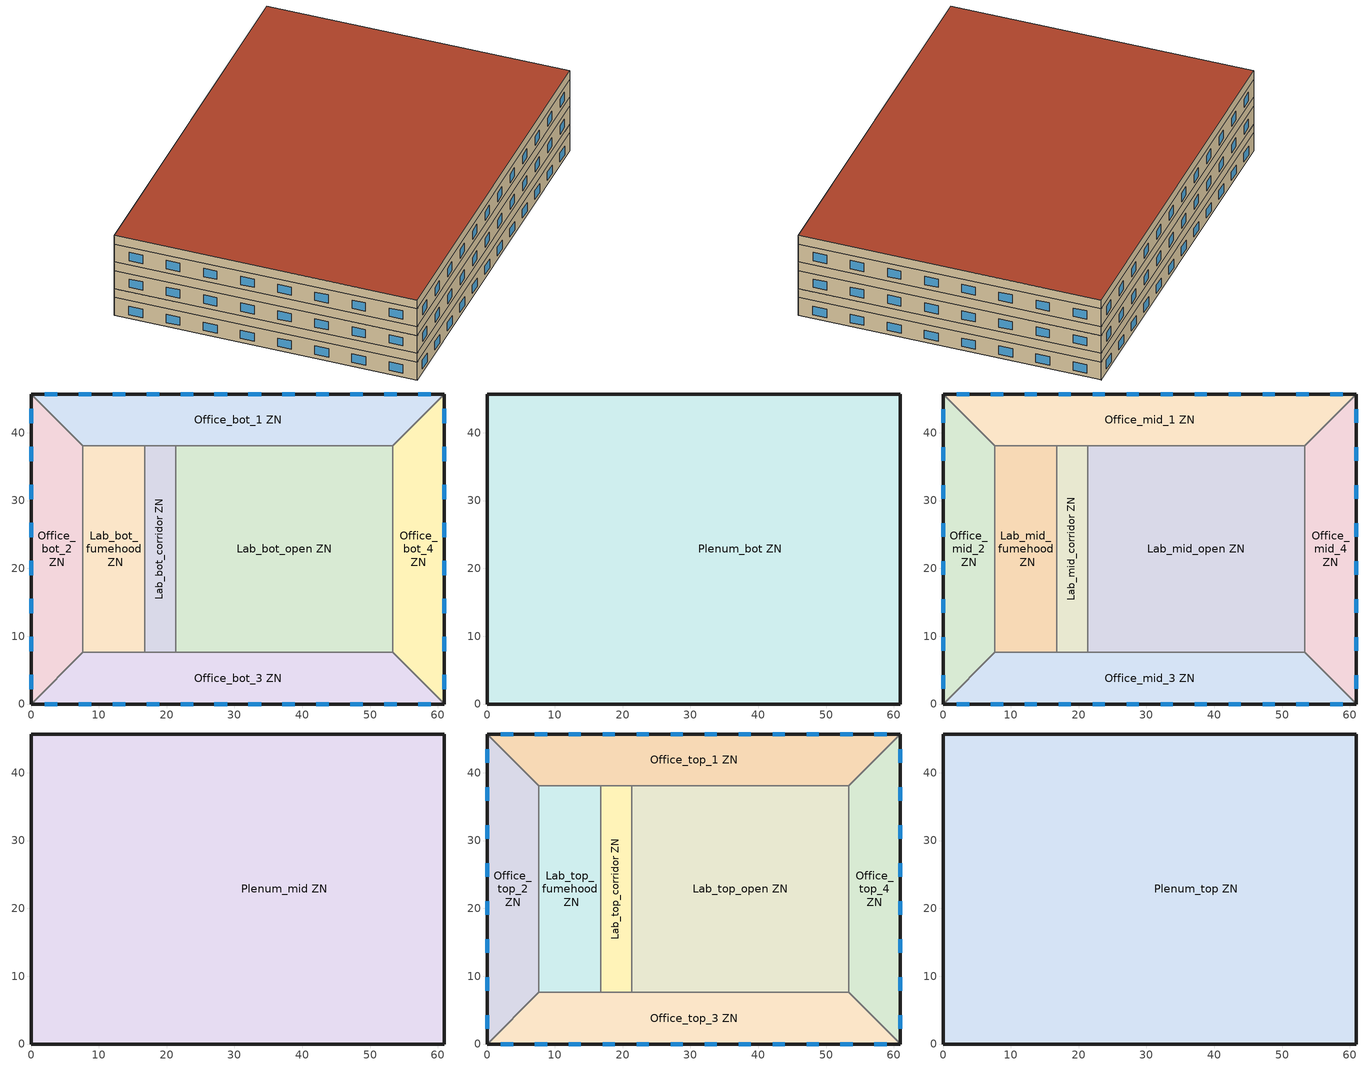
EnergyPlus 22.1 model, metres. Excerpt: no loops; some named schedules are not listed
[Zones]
Lab_bot_corridor ZN
 floor ground (Foundation F 0.88W/m*K Perim 0.0m Area 139.35m2): 21.34,38.1 21.34,7.62 16.76,7.62 16.76,38.1 z0
 wall to Lab_bot_open ZN (Typical Interior Wall): 21.34,7.62 21.34,38.1 z0:3.05
 wall to Office_bot_1 ZN (Typical Interior Wall): 21.34,38.1 16.76,38.1 z0:3.05
 wall to Lab_bot_fumehood ZN (Typical Interior Wall): 16.76,38.1 16.76,7.62 z0:3.05
 wall to Office_bot_3 ZN (Typical Interior Wall): 16.76,7.62 21.34,7.62 z0:3.05
Lab_bot_fumehood ZN
 floor ground (Foundation F 0.88W/m*K Perim 0.0m Area 278.71m2): 16.76,38.1 16.76,7.62 7.62,7.62 7.62,38.1 z0
 wall to Office_bot_1 ZN (Typical Interior Wall): 16.76,38.1 7.62,38.1 z0:3.05
 wall to Office_bot_2 ZN (Typical Interior Wall): 7.62,38.1 7.62,7.62 z0:3.05
 wall to Office_bot_3 ZN (Typical Interior Wall): 7.62,7.62 16.76,7.62 z0:3.05
Lab_bot_open ZN
 floor ground (Foundation F 0.88W/m*K Perim 0.0m Area 975.48m2): 53.34,38.1 53.34,7.62 21.34,7.62 21.34,38.1 z0
 wall to Office_bot_4 ZN (Typical Interior Wall): 53.34,7.62 53.34,38.1 z0:3.05
 wall to Office_bot_1 ZN (Typical Interior Wall): 53.34,38.1 21.34,38.1 z0:3.05
 wall to Office_bot_3 ZN (Typical Interior Wall): 21.34,7.62 53.34,7.62 z0:3.05
Office_bot_1 ZN
 floor ground (Foundation F 0.88W/m*K Perim 60.96m Area 406.45m2): 60.96,45.72 53.34,38.1 7.62,38.1 0,45.72 z0
 wall outside (Typical Insulated Steel Framed Exterior Wall R-20.41): 60.96,45.72 0,45.72 z0:3.05
 wall to Office_bot_4 ZN (Typical Interior Wall): 53.34,38.1 60.96,45.72 z0:3.05
 wall to Office_bot_2 ZN (Typical Interior Wall): 0,45.72 7.62,38.1 z0:3.05
 window (U 0.34 SHGC 0.38 Simple Glazing): 3.87,45.72 2.02,45.72 / 53.94,45.72 52.08,45.72 / 58.94,45.72 57.09,45.72 / 8.88,45.72 7.02,45.72 / 13.88,45.72 12.03,45.72 / 18.89,45.72 17.04,45.72 / 23.9,45.72 22.04,45.72 / 28.9,45.72 27.05,45.72 / 33.91,45.72 32.06,45.72 / 38.92,45.72 37.06,45.72 / 43.92,45.72 42.07,45.72 / 48.93,45.72 47.08,45.72 z0.65:2.07
Office_bot_2 ZN
 floor ground (Foundation F 0.88W/m*K Perim 45.72m Area 290.32m2): 0,45.72 7.62,38.1 7.62,7.62 0,0 z0
 wall outside (Typical Insulated Steel Framed Exterior Wall R-20.41): 0,45.72 0,0 z0:3.05
 wall to Office_bot_3 ZN (Typical Interior Wall): 0,0 7.62,7.62 z0:3.05
 window (U 0.34 SHGC 0.38 Simple Glazing): 0,4.28 0,2.2 / 0,9.89 0,7.8 / 0,15.49 0,13.41 / 0,21.1 0,19.02 / 0,26.7 0,24.62 / 0,32.31 0,30.23 / 0,37.92 0,35.83 / 0,43.52 0,41.44 z0.65:2.07
Office_bot_3 ZN
 floor ground (Foundation F 0.88W/m*K Perim 60.96m Area 406.45m2): 53.34,7.62 60.96,0 0,0 7.62,7.62 z0
 wall outside (Typical Insulated Steel Framed Exterior Wall R-20.41): 0,0 60.96,0 z0:3.05
 wall to Office_bot_4 ZN (Typical Interior Wall): 60.96,0 53.34,7.62 z0:3.05
 window (U 0.34 SHGC 0.38 Simple Glazing): 57.09,0 58.94,0 / 7.02,0 8.88,0 / 2.02,0 3.87,0 / 52.08,0 53.94,0 / 47.08,0 48.93,0 / 42.07,0 43.92,0 / 37.06,0 38.92,0 / 32.06,0 33.91,0 / 27.05,0 28.9,0 / 22.04,0 23.9,0 / 17.04,0 18.89,0 / 12.03,0 13.88,0 z0.65:2.07
Office_bot_4 ZN
 floor ground (Foundation F 0.88W/m*K Perim 45.72m Area 290.32m2): 60.96,45.72 60.96,0 53.34,7.62 53.34,38.1 z0
 wall outside (Typical Insulated Steel Framed Exterior Wall R-20.41): 60.96,0 60.96,45.72 z0:3.05
 window (U 0.34 SHGC 0.38 Simple Glazing): 60.96,41.44 60.96,43.52 / 60.96,35.83 60.96,37.92 / 60.96,30.23 60.96,32.31 / 60.96,24.62 60.96,26.7 / 60.96,19.02 60.96,21.1 / 60.96,13.41 60.96,15.49 / 60.96,7.8 60.96,9.89 / 60.96,2.2 60.96,4.28 z0.65:2.07
Plenum_bot ZN
 floor to Office_bot_2 ZN (Plenum Acoustical Tile): 0,45.72 7.62,38.1 7.62,7.62 0,0 z3.05
 floor to Office_bot_3 ZN (Plenum Acoustical Tile): 53.34,7.62 60.96,0 0,0 7.62,7.62 z3.05
 floor to Office_bot_4 ZN (Plenum Acoustical Tile): 60.96,45.72 60.96,0 53.34,7.62 53.34,38.1 z3.05
 floor to Lab_bot_fumehood ZN (Plenum Acoustical Tile): 16.76,38.1 16.76,7.62 7.62,7.62 7.62,38.1 z3.05
 floor to Lab_bot_corridor ZN (Plenum Acoustical Tile): 21.34,38.1 21.34,7.62 16.76,7.62 16.76,38.1 z3.05
 floor to Lab_bot_open ZN (Plenum Acoustical Tile): 53.34,38.1 53.34,7.62 21.34,7.62 21.34,38.1 z3.05
 floor to Office_bot_1 ZN (Plenum Acoustical Tile): 60.96,45.72 53.34,38.1 7.62,38.1 0,45.72 z3.05
 wall outside (Typical Insulated Steel Framed Exterior Wall R-20.41): 60.96,0 60.96,45.72 0,45.72 0,0 60.96,0 z3.05:4.57
Lab_mid_corridor ZN
 floor to Plenum_bot ZN (Typical Interior Floor): 21.34,38.1 21.34,7.62 16.76,7.62 16.76,38.1 z4.57
 wall to Lab_mid_open ZN (Typical Interior Wall): 21.34,7.62 21.34,38.1 z4.57:7.62
 wall to Office_mid_1 ZN (Typical Interior Wall): 21.34,38.1 16.76,38.1 z4.57:7.62
 wall to Lab_mid_fumehood ZN (Typical Interior Wall): 16.76,38.1 16.76,7.62 z4.57:7.62
 wall to Office_mid_3 ZN (Typical Interior Wall): 16.76,7.62 21.34,7.62 z4.57:7.62
Lab_mid_fumehood ZN
 floor to Plenum_bot ZN (Typical Interior Floor): 16.76,38.1 16.76,7.62 7.62,7.62 7.62,38.1 z4.57
 wall to Office_mid_1 ZN (Typical Interior Wall): 16.76,38.1 7.62,38.1 z4.57:7.62
 wall to Office_mid_2 ZN (Typical Interior Wall): 7.62,38.1 7.62,7.62 z4.57:7.62
 wall to Office_mid_3 ZN (Typical Interior Wall): 7.62,7.62 16.76,7.62 z4.57:7.62
Lab_mid_open ZN
 floor to Plenum_bot ZN (Typical Interior Floor): 53.34,38.1 53.34,7.62 21.34,7.62 21.34,38.1 z4.57
 wall to Office_mid_4 ZN (Typical Interior Wall): 53.34,7.62 53.34,38.1 z4.57:7.62
 wall to Office_mid_1 ZN (Typical Interior Wall): 53.34,38.1 21.34,38.1 z4.57:7.62
 wall to Office_mid_3 ZN (Typical Interior Wall): 21.34,7.62 53.34,7.62 z4.57:7.62
Office_mid_1 ZN
 floor to Plenum_bot ZN (Typical Interior Floor): 60.96,45.72 53.34,38.1 7.62,38.1 0,45.72 z4.57
 wall outside (Typical Insulated Steel Framed Exterior Wall R-20.41): 60.96,45.72 0,45.72 z4.57:7.62
 wall to Office_mid_4 ZN (Typical Interior Wall): 53.34,38.1 60.96,45.72 z4.57:7.62
 wall to Office_mid_2 ZN (Typical Interior Wall): 0,45.72 7.62,38.1 z4.57:7.62
 window (U 0.34 SHGC 0.38 Simple Glazing): 3.84,45.72 2.05,45.72 / 53.91,45.72 52.12,45.72 / 58.91,45.72 57.12,45.72 / 8.84,45.72 7.05,45.72 / 13.85,45.72 12.06,45.72 / 18.86,45.72 17.07,45.72 / 23.86,45.72 22.07,45.72 / 28.87,45.72 27.08,45.72 / 33.88,45.72 32.09,45.72 / 38.89,45.72 37.1,45.72 / 43.89,45.72 42.1,45.72 / 48.9,45.72 47.11,45.72 z5.32:6.74
Office_mid_2 ZN
 floor to Plenum_bot ZN (Typical Interior Floor): 0,45.72 7.62,38.1 7.62,7.62 0,0 z4.57
 wall outside (Typical Insulated Steel Framed Exterior Wall R-20.41): 0,45.72 0,0 z4.57:7.62
 wall to Office_mid_3 ZN (Typical Interior Wall): 0,0 7.62,7.62 z4.57:7.62
 window (U 0.34 SHGC 0.38 Simple Glazing): 0,4.25 0,2.23 / 0,9.85 0,7.84 / 0,15.46 0,13.45 / 0,21.06 0,19.05 / 0,26.67 0,24.66 / 0,32.27 0,30.26 / 0,37.88 0,35.87 / 0,43.49 0,41.47 z5.32:6.74
Office_mid_3 ZN
 floor to Plenum_bot ZN (Typical Interior Floor): 53.34,7.62 60.96,0 0,0 7.62,7.62 z4.57
 wall outside (Typical Insulated Steel Framed Exterior Wall R-20.41): 0,0 60.96,0 z4.57:7.62
 wall to Office_mid_4 ZN (Typical Interior Wall): 60.96,0 53.34,7.62 z4.57:7.62
 window (U 0.34 SHGC 0.38 Simple Glazing): 57.12,0 58.91,0 / 7.05,0 8.84,0 / 2.05,0 3.84,0 / 52.12,0 53.91,0 / 47.11,0 48.9,0 / 42.1,0 43.89,0 / 37.1,0 38.89,0 / 32.09,0 33.88,0 / 27.08,0 28.87,0 / 22.07,0 23.86,0 / 17.07,0 18.86,0 / 12.06,0 13.85,0 z5.32:6.74
Office_mid_4 ZN
 floor to Plenum_bot ZN (Typical Interior Floor): 60.96,45.72 60.96,0 53.34,7.62 53.34,38.1 z4.57
 wall outside (Typical Insulated Steel Framed Exterior Wall R-20.41): 60.96,0 60.96,45.72 z4.57:7.62
 window (U 0.34 SHGC 0.38 Simple Glazing): 60.96,41.47 60.96,43.49 / 60.96,35.87 60.96,37.88 / 60.96,30.26 60.96,32.27 / 60.96,24.66 60.96,26.67 / 60.96,19.05 60.96,21.06 / 60.96,13.45 60.96,15.46 / 60.96,7.84 60.96,9.85 / 60.96,2.23 60.96,4.25 z5.32:6.74
Plenum_mid ZN
 floor to Office_mid_2 ZN (Plenum Acoustical Tile): 0,45.72 7.62,38.1 7.62,7.62 0,0 z7.62
 floor to Office_mid_3 ZN (Plenum Acoustical Tile): 53.34,7.62 60.96,0 0,0 7.62,7.62 z7.62
 floor to Office_mid_4 ZN (Plenum Acoustical Tile): 60.96,45.72 60.96,0 53.34,7.62 53.34,38.1 z7.62
 floor to Lab_mid_fumehood ZN (Plenum Acoustical Tile): 16.76,38.1 16.76,7.62 7.62,7.62 7.62,38.1 z7.62
 floor to Lab_mid_corridor ZN (Plenum Acoustical Tile): 21.34,38.1 21.34,7.62 16.76,7.62 16.76,38.1 z7.62
 floor to Lab_mid_open ZN (Plenum Acoustical Tile): 53.34,38.1 53.34,7.62 21.34,7.62 21.34,38.1 z7.62
 floor to Office_mid_1 ZN (Plenum Acoustical Tile): 60.96,45.72 53.34,38.1 7.62,38.1 0,45.72 z7.62
 wall outside (Typical Insulated Steel Framed Exterior Wall R-20.41): 60.96,0 60.96,45.72 0,45.72 0,0 60.96,0 z7.62:9.14
Lab_top_corridor ZN
 floor to Plenum_mid ZN (Typical Interior Floor): 21.34,38.1 21.34,7.62 16.76,7.62 16.76,38.1 z9.14
 wall to Lab_top_open ZN (Typical Interior Wall): 21.34,7.62 21.34,38.1 z9.14:12.19
 wall to Office_top_1 ZN (Typical Interior Wall): 21.34,38.1 16.76,38.1 z9.14:12.19
 wall to Lab_top_fumehood ZN (Typical Interior Wall): 16.76,38.1 16.76,7.62 z9.14:12.19
 wall to Office_top_3 ZN (Typical Interior Wall): 16.76,7.62 21.34,7.62 z9.14:12.19
Lab_top_fumehood ZN
 floor to Plenum_mid ZN (Typical Interior Floor): 16.76,38.1 16.76,7.62 7.62,7.62 7.62,38.1 z9.14
 wall to Office_top_1 ZN (Typical Interior Wall): 16.76,38.1 7.62,38.1 z9.14:12.19
 wall to Office_top_2 ZN (Typical Interior Wall): 7.62,38.1 7.62,7.62 z9.14:12.19
 wall to Office_top_3 ZN (Typical Interior Wall): 7.62,7.62 16.76,7.62 z9.14:12.19
Lab_top_open ZN
 floor to Plenum_mid ZN (Typical Interior Floor): 53.34,38.1 53.34,7.62 21.34,7.62 21.34,38.1 z9.14
 wall to Office_top_4 ZN (Typical Interior Wall): 53.34,7.62 53.34,38.1 z9.14:12.19
 wall to Office_top_1 ZN (Typical Interior Wall): 53.34,38.1 21.34,38.1 z9.14:12.19
 wall to Office_top_3 ZN (Typical Interior Wall): 21.34,7.62 53.34,7.62 z9.14:12.19
Office_top_1 ZN
 floor to Plenum_mid ZN (Typical Interior Floor): 60.96,45.72 53.34,38.1 7.62,38.1 0,45.72 z9.14
 wall outside (Typical Insulated Steel Framed Exterior Wall R-20.41): 60.96,45.72 0,45.72 z9.14:12.19
 wall to Office_top_4 ZN (Typical Interior Wall): 53.34,38.1 60.96,45.72 z9.14:12.19
 wall to Office_top_2 ZN (Typical Interior Wall): 0,45.72 7.62,38.1 z9.14:12.19
 window (U 0.34 SHGC 0.38 Simple Glazing): 3.84,45.72 2.05,45.72 / 53.91,45.72 52.12,45.72 / 58.91,45.72 57.12,45.72 / 8.84,45.72 7.05,45.72 / 13.85,45.72 12.06,45.72 / 18.86,45.72 17.07,45.72 / 23.86,45.72 22.07,45.72 / 28.87,45.72 27.08,45.72 / 33.88,45.72 32.09,45.72 / 38.89,45.72 37.1,45.72 / 43.89,45.72 42.1,45.72 / 48.9,45.72 47.11,45.72 z9.89:11.31
Office_top_2 ZN
 floor to Plenum_mid ZN (Typical Interior Floor): 0,45.72 7.62,38.1 7.62,7.62 0,0 z9.14
 wall outside (Typical Insulated Steel Framed Exterior Wall R-20.41): 0,45.72 0,0 z9.14:12.19
 wall to Office_top_3 ZN (Typical Interior Wall): 0,0 7.62,7.62 z9.14:12.19
 window (U 0.34 SHGC 0.38 Simple Glazing): 0,4.25 0,2.23 / 0,9.85 0,7.84 / 0,15.46 0,13.45 / 0,21.06 0,19.05 / 0,26.67 0,24.66 / 0,32.27 0,30.26 / 0,37.88 0,35.87 / 0,43.49 0,41.47 z9.89:11.31
Office_top_3 ZN
 floor to Plenum_mid ZN (Typical Interior Floor): 53.34,7.62 60.96,0 0,0 7.62,7.62 z9.14
 wall outside (Typical Insulated Steel Framed Exterior Wall R-20.41): 0,0 60.96,0 z9.14:12.19
 wall to Office_top_4 ZN (Typical Interior Wall): 60.96,0 53.34,7.62 z9.14:12.19
 window (U 0.34 SHGC 0.38 Simple Glazing): 57.12,0 58.91,0 / 7.05,0 8.84,0 / 2.05,0 3.84,0 / 52.12,0 53.91,0 / 47.11,0 48.9,0 / 42.1,0 43.89,0 / 37.1,0 38.89,0 / 32.09,0 33.88,0 / 27.08,0 28.87,0 / 22.07,0 23.86,0 / 17.07,0 18.86,0 / 12.06,0 13.85,0 z9.89:11.31
Office_top_4 ZN
 floor to Plenum_mid ZN (Typical Interior Floor): 60.96,45.72 60.96,0 53.34,7.62 53.34,38.1 z9.14
 wall outside (Typical Insulated Steel Framed Exterior Wall R-20.41): 60.96,0 60.96,45.72 z9.14:12.19
 window (U 0.34 SHGC 0.38 Simple Glazing): 60.96,41.47 60.96,43.49 / 60.96,35.87 60.96,37.88 / 60.96,30.26 60.96,32.27 / 60.96,24.66 60.96,26.67 / 60.96,19.05 60.96,21.06 / 60.96,13.45 60.96,15.46 / 60.96,7.84 60.96,9.85 / 60.96,2.23 60.96,4.25 z9.89:11.31
Plenum_top ZN
 floor to Office_top_2 ZN (Plenum Acoustical Tile): 0,45.72 7.62,38.1 7.62,7.62 0,0 z12.19
 floor to Office_top_3 ZN (Plenum Acoustical Tile): 53.34,7.62 60.96,0 0,0 7.62,7.62 z12.19
 floor to Office_top_4 ZN (Plenum Acoustical Tile): 60.96,45.72 60.96,0 53.34,7.62 53.34,38.1 z12.19
 floor to Lab_top_fumehood ZN (Plenum Acoustical Tile): 16.76,38.1 16.76,7.62 7.62,7.62 7.62,38.1 z12.19
 floor to Lab_top_corridor ZN (Plenum Acoustical Tile): 21.34,38.1 21.34,7.62 16.76,7.62 16.76,38.1 z12.19
 floor to Lab_top_open ZN (Plenum Acoustical Tile): 53.34,38.1 53.34,7.62 21.34,7.62 21.34,38.1 z12.19
 floor to Office_top_1 ZN (Plenum Acoustical Tile): 60.96,45.72 53.34,38.1 7.62,38.1 0,45.72 z12.19
 wall outside (Typical Insulated Steel Framed Exterior Wall R-20.41): 60.96,0 60.96,45.72 0,45.72 0,0 60.96,0 z12.19:13.72
 roof outside (Typical IEAD Roof R-31.25): 60.96,0 60.96,45.72 0,45.72 0,0 z13.72
[Building]
-Laboratory-ASHRAE 169-2013-6A created: 2026-04-17 12:10:56 -0400: North Axis {deg}=0; Terrain=Suburbs; Loads Convergence Tolerance Value {W}=0.04; Temperature Convergence Tolerance Value {deltaC}=0.4; Solar Distribution=FullExterior; Maximum Number of Warmup Days=25; Minimum Number of Warmup Days=6
[Site:Location]
Rochester International Arpt_MN_USA: Latitude {deg}=43.9; Longitude {deg}=-92.5; Time Zone {hr}=-6; Elevation {m}=398
[Site:GroundTemperature:Deep]
5.5, 1.7, -0.6, -1.3, 0.1, 3.2, 7.1, 10.9, 13.4, 14, 12.6, 9.5
[Site:GroundTemperature:FCfactorMethod]
January Ground Temperature {C}=7.4; February Ground Temperature {C}=-0; March Ground Temperature {C}=-7.6; April Ground Temperature {C}=-12.6; May Ground Temperature {C}=-7.7; June Ground Temperature {C}=0.3; July Ground Temperature {C}=7; August Ground Temperature {C}=14.2; September Ground Temperature {C}=19.2; October Ground Temperature {C}=20.9; November Ground Temperature {C}=20; December Ground Temperature {C}=15.4
[Site:GroundTemperature:Shallow]
-2.2, -7.4, -8.8, -7.6, -0.6, 7.3, 14.6, 20, 21.5, 19, 13, 5.4
[Site:WaterMainsTemperature]
Calculation Method=Correlation; Annual Average Outdoor Air Temperature {C}=6.375; Maximum Difference In Monthly Average Outdoor Air Temperatures {deltaC}=33.5
[SizingPeriod:DesignDay] Day of Month=21; Dry-Bulb Temperature Range Modifier Type=DefaultMultipliers; Humidity Condition Type=Wetbulb; Barometric Pressure {Pa}=96634; Rain Indicator=No; Snow Indicator=No; Daylight Saving Time Indicator=No; Begin Environment Reset Mode=FullResetAtBeginEnvironment
Name | Month | Day Type | Maximum Dry-Bulb Temperature {C} | Daily Dry-Bulb Temperature Range {deltaC} | Wetbulb or DewPoint at Maximum Dry-Bulb {C} | Wind Speed {m/s} | Wind Direction {deg} | Solar Model Indicator | ASHRAE Clear Sky Optical Depth for Beam Irradiance (taub) | ASHRAE Clear Sky Optical Depth for Diffuse Irradiance (taud) | Sky Clearness
Rochester International Arpt Ann Clg .4% Condns DB=>MWB | 7 | SummerDesignDay | 31.2 | 10.6 | 23.1 | 6.7 | 200 | ASHRAETau | 0.404 | 2.226
Rochester International Arpt Ann Clg .4% Condns WB=>MDB | 7 | SummerDesignDay | 29.2 | 10.6 | 24.9 | 6.7 | 200 | ASHRAETau | 0.404 | 2.226
Rochester International Arpt Ann Htg 99.6% Condns DB | 1 | WinterDesignDay | -26.2 | 0 | -26.2 | 5.7 | 310 | ASHRAEClearSky |  |  | 0
[Material] Thermal Absorptance=0.9
Name | Roughness | Thickness {m} | Conductivity {W/m-K} | Density {kg/m3} | Specific Heat {J/kg-K} | Solar Absorptance | Visible Absorptance
100mm Normalweight concrete floor | MediumSmooth | 0.1016 | 2.31 | 2322 | 832 | 0.7 | 0.7
25mm Stucco | Smooth | 0.0254 | 0.72 | 1856 | 840 | 0.7 | 0.7
5/8 in. Gypsum Board | MediumSmooth | 0.0159 | 0.16 | 800 | 1090 | 0.7 | 0.7
Acoustic Tile - 1/2 in. | MediumSmooth | 0.0127 | 0.0576335 | 288.332 | 795.492 | 0 | 0
G01 13mm gypsum board | Smooth | 0.0127 | 0.16 | 800 | 1090 | 0.7 | 0.5
Metal Roof Surface | Smooth | 0.0008 | 45.28 | 7824 | 500 | 0.7 | 0.7
Roof Membrane | VeryRough | 0.0095 | 0.16 | 1121.29 | 1460 | 0.7 | 0.7
Std Wood 6inch | MediumSmooth | 0.15 | 0.12 | 540 | 1210 | 0.7 | 0.7
[Material:NoMass] Thermal Absorptance=0.9; Solar Absorptance=0.7
Name | Roughness | Thermal Resistance {m2-K/W} | Visible Absorptance
CP02 CARPET PAD | VeryRough | 0.21648 | 0.8
Typical Insulation R-18.23 | Smooth | 3.21036 | 0.7
Typical Insulation R-30.13 | Smooth | 5.30668 | 0.7
[WindowMaterial:SimpleGlazingSystem]
U 0.34 SHGC 0.38 Simple Glazing: U-Factor {W/m2-K}=1.93061; Solar Heat Gain Coefficient=0.38; Visible Transmittance=0.81
[Construction]
InteriorFurnishings: Std Wood 6inch
Plenum Acoustical Tile: Acoustic Tile - 1/2 in.
Typical IEAD Roof R-31.25: Roof Membrane, Typical Insulation R-30.13, Metal Roof Surface
Typical Insulated Steel Framed Exterior Wall R-20.41: 25mm Stucco, 5/8 in. Gypsum Board, Typical Insulation R-18.23, 5/8 in. Gypsum Board
Typical Interior Floor: 100mm Normalweight concrete floor, CP02 CARPET PAD
Typical Interior Wall: G01 13mm gypsum board, G01 13mm gypsum board
U 0.34 SHGC 0.38 Simple Glazing: U 0.34 SHGC 0.38 Simple Glazing
[Construction:FfactorGroundFloor] F-Factor {W/m-K}=0.882675
Name | Area {m2} | PerimeterExposed {m}
Foundation F 0.88W/m*K Perim 0.0m Area 139.35m2 | 139.355 | 0
Foundation F 0.88W/m*K Perim 0.0m Area 278.71m2 | 278.709 | 0
Foundation F 0.88W/m*K Perim 0.0m Area 975.48m2 | 975.482 | 0
Foundation F 0.88W/m*K Perim 45.72m Area 290.32m2 | 290.322 | 45.72
Foundation F 0.88W/m*K Perim 60.96m Area 406.45m2 | 406.451 | 60.96
[Zone] Multiplier=1
Name | Part of Total Floor Area
Lab_bot_corridor ZN; Lab_bot_fumehood ZN; Lab_bot_open ZN; Lab_mid_corridor ZN; Lab_mid_fumehood ZN; Lab_mid_open ZN; Lab_top_corridor ZN; Lab_top_fumehood ZN; Lab_top_open ZN; Office_bot_1 ZN; Office_bot_2 ZN; Office_bot_3 ZN; Office_bot_4 ZN; Office_mid_1 ZN; Office_mid_2 ZN; Office_mid_3 ZN; Office_mid_4 ZN; Office_top_1 ZN; Office_top_2 ZN; Office_top_3 ZN; Office_top_4 ZN | Yes
Plenum_bot ZN; Plenum_mid ZN; Plenum_top ZN | No
[Space]
Name | Zone | Space Type
Lab_bot_corridor | Lab_bot_corridor ZN | Laboratory - Equipment corridor
Lab_bot_fumehood | Lab_bot_fumehood ZN | Laboratory - Lab with fume hood
Lab_bot_open | Lab_bot_open ZN | Laboratory - Open lab
Lab_mid_corridor | Lab_mid_corridor ZN | Laboratory - Equipment corridor
Lab_mid_fumehood | Lab_mid_fumehood ZN | Laboratory - Lab with fume hood
Lab_mid_open | Lab_mid_open ZN | Laboratory - Open lab
Lab_top_corridor | Lab_top_corridor ZN | Laboratory - Equipment corridor
Lab_top_fumehood | Lab_top_fumehood ZN | Laboratory - Lab with fume hood
Lab_top_open | Lab_top_open ZN | Laboratory - Open lab
Office_bot_1 | Office_bot_1 ZN | Laboratory - Office
Office_bot_2 | Office_bot_2 ZN | Laboratory - Office
Office_bot_3 | Office_bot_3 ZN | Laboratory - Office
Office_bot_4 | Office_bot_4 ZN | Laboratory - Office
Office_mid_1 | Office_mid_1 ZN | Laboratory - Office
Office_mid_2 | Office_mid_2 ZN | Laboratory - Office
Office_mid_3 | Office_mid_3 ZN | Laboratory - Office
Office_mid_4 | Office_mid_4 ZN | Laboratory - Office
Office_top_1 | Office_top_1 ZN | Laboratory - Office
Office_top_2 | Office_top_2 ZN | Laboratory - Office
Office_top_3 | Office_top_3 ZN | Laboratory - Office
Office_top_4 | Office_top_4 ZN | Laboratory - Office
Plenum_bot | Plenum_bot ZN | Plenum
Plenum_mid | Plenum_mid ZN | Plenum
Plenum_top | Plenum_top ZN | Plenum
[SpaceList]
Laboratory - Equipment corridor: Lab_mid_corridor, Lab_bot_corridor, Lab_top_corridor
Laboratory - Lab with fume hood: Lab_mid_fumehood, Lab_bot_fumehood, Lab_top_fumehood
Laboratory - Open lab: Lab_mid_open, Lab_top_open, Lab_bot_open
Laboratory - Office: Office_mid_4, Office_top_2, Office_mid_2, Office_bot_2, Office_mid_3, Office_top_1, Office_top_4, Office_mid_1, Office_top_3, Office_bot_4, Office_bot_1, Office_bot_3
Plenum: Plenum_bot, Plenum_mid, Plenum_top
[Lights] Design Level Calculation Method=Watts/Area; Return Air Fraction=0; Fraction Radiant=0.7; Fraction Visible=0.2; Fraction Replaceable=1
Name | Zone or ZoneList or Space or SpaceList | Schedule | Watts per Floor Area {W/m2}
Laboratory - Equipment corridor Lights | Laboratory - Equipment corridor | Lab_LIGHT_CORRIDOR_SCH | 4.4132
Laboratory - Lab with fume hood Lights | Laboratory - Lab with fume hood | Lab_LIGHT_SCH | 14.316
Laboratory - Open lab Lights | Laboratory - Open lab | Lab_LIGHT_SCH | 14.316
Laboratory - Office Lights | Laboratory - Office | OfficeMedium BLDG_LIGHT_SCH_2004 | 6.56599
[ElectricEquipment] Design Level Calculation Method=Watts/Area; Fraction Latent=0; Fraction Radiant=0.5; Fraction Lost=0
Name | Zone or ZoneList or Space or SpaceList | Schedule | Watts per Floor Area {W/m2}
Laboratory - Equipment corridor Elec Equip | Laboratory - Equipment corridor | Lab_EQUIP_SCH | 161.459
Laboratory - Lab with fume hood Elec Equip | Laboratory - Lab with fume hood | Lab_EQUIP_SCH | 43.0556
Laboratory - Open lab Elec Equip | Laboratory - Open lab | Lab_EQUIP_SCH | 43.0556
Laboratory - Office Elec Equip | Laboratory - Office | OfficeMedium BLDG_EQUIP_SCH_2004 | 10.3334
[InternalMass] Construction=InteriorFurnishings
Name | Zone or ZoneList | Space or SpaceList | Surface Area {m2}
Lab_bot_corridor Mass | Lab_bot_corridor ZN | Lab_bot_corridor | 278.709
Lab_bot_fumehood Mass | Lab_bot_fumehood ZN | Lab_bot_fumehood | 557.418
Lab_bot_open Mass | Lab_bot_open ZN | Lab_bot_open | 1950.96
Lab_mid_corridor Mass | Lab_mid_corridor ZN | Lab_mid_corridor | 278.709
Lab_mid_fumehood Mass | Lab_mid_fumehood ZN | Lab_mid_fumehood | 557.418
Lab_mid_open Mass | Lab_mid_open ZN | Lab_mid_open | 1950.96
Lab_top_corridor Mass | Lab_top_corridor ZN | Lab_top_corridor | 278.709
Lab_top_fumehood Mass | Lab_top_fumehood ZN | Lab_top_fumehood | 557.418
Lab_top_open Mass | Lab_top_open ZN | Lab_top_open | 1950.96
Office_bot_1 Mass | Office_bot_1 ZN | Office_bot_1 | 812.902
Office_bot_2 Mass | Office_bot_2 ZN | Office_bot_2 | 580.644
Office_bot_3 Mass | Office_bot_3 ZN | Office_bot_3 | 812.902
Office_bot_4 Mass | Office_bot_4 ZN | Office_bot_4 | 580.644
Office_mid_1 Mass | Office_mid_1 ZN | Office_mid_1 | 812.9016
Office_mid_2 Mass | Office_mid_2 ZN | Office_mid_2 | 580.644
Office_mid_3 Mass | Office_mid_3 ZN | Office_mid_3 | 812.9016
Office_mid_4 Mass | Office_mid_4 ZN | Office_mid_4 | 580.644
Office_top_1 Mass | Office_top_1 ZN | Office_top_1 | 812.9016
Office_top_2 Mass | Office_top_2 ZN | Office_top_2 | 580.644
Office_top_3 Mass | Office_top_3 ZN | Office_top_3 | 812.9016
Office_top_4 Mass | Office_top_4 ZN | Office_top_4 | 580.644
Plenum_bot Mass | Plenum_bot ZN | Plenum_bot | 5574.18
Plenum_mid Mass | Plenum_mid ZN | Plenum_mid | 5574.18
Plenum_top Mass | Plenum_top ZN | Plenum_top | 5574.18
[People] Number of People Calculation Method=People/Area; Fraction Radiant=0.3; Work Efficiency Schedule=Work Efficiency Schedule; Clothing Insulation Schedule=Clothing Schedule; Air Velocity Schedule=Air Velocity Schedule
Name | Zone or ZoneList or Space or SpaceList | Number of People Schedule | People per Floor Area {person/m2} | Activity Level Schedule
Laboratory - Lab with fume hood People | Laboratory - Lab with fume hood | Lab_OCC_SCH | 0.0538196 | Lab_OCC_Activity
Laboratory - Open lab People | Laboratory - Open lab | Lab_OCC_SCH | 0.0538196 | Lab_OCC_Activity
Laboratory - Office People | Laboratory - Office | OfficeMedium BLDG_OCC_SCH | 0.0565105 | OfficeMedium ACTIVITY_SCH
[ZoneInfiltration:DesignFlowRate] Design Flow Rate Calculation Method=Flow/ExteriorArea; Flow Rate per Exterior Surface Area {m3/s-m2}=0.000570329; Velocity Term Coefficient=0
Name | Zone or ZoneList or Space or SpaceList | Schedule | Constant Term Coefficient | Temperature Term Coefficient | Velocity Squared Term Coefficient
Office_bot_1 HVAC Off Infiltration | Office_bot_1 ZN | Infiltration HVAC Off Schedule | 0 | 0.0125 | 0.0779
Office_bot_1 HVAC On Infiltration | Office_bot_1 ZN | Infiltration HVAC On Schedule | 0.0798 | 0.0061 | 0.059
Office_bot_2 HVAC Off Infiltration | Office_bot_2 ZN | Infiltration HVAC Off Schedule | 0 | 0.0125 | 0.0779
Office_bot_2 HVAC On Infiltration | Office_bot_2 ZN | Infiltration HVAC On Schedule | 0.0798 | 0.0061 | 0.059
Office_bot_3 HVAC Off Infiltration | Office_bot_3 ZN | Infiltration HVAC Off Schedule | 0 | 0.0125 | 0.0779
Office_bot_3 HVAC On Infiltration | Office_bot_3 ZN | Infiltration HVAC On Schedule | 0.0798 | 0.0061 | 0.059
Office_bot_4 HVAC Off Infiltration | Office_bot_4 ZN | Infiltration HVAC Off Schedule | 0 | 0.0125 | 0.0779
Office_bot_4 HVAC On Infiltration | Office_bot_4 ZN | Infiltration HVAC On Schedule | 0.0798 | 0.0061 | 0.059
Office_mid_1 HVAC Off Infiltration | Office_mid_1 ZN | Infiltration HVAC Off Schedule | 0 | 0.0125 | 0.0779
Office_mid_1 HVAC On Infiltration | Office_mid_1 ZN | Infiltration HVAC On Schedule | 0.0798 | 0.0061 | 0.059
Office_mid_2 HVAC Off Infiltration | Office_mid_2 ZN | Infiltration HVAC Off Schedule | 0 | 0.0125 | 0.0779
Office_mid_2 HVAC On Infiltration | Office_mid_2 ZN | Infiltration HVAC On Schedule | 0.0798 | 0.0061 | 0.059
Office_mid_3 HVAC Off Infiltration | Office_mid_3 ZN | Infiltration HVAC Off Schedule | 0 | 0.0125 | 0.0779
Office_mid_3 HVAC On Infiltration | Office_mid_3 ZN | Infiltration HVAC On Schedule | 0.0798 | 0.0061 | 0.059
Office_mid_4 HVAC Off Infiltration | Office_mid_4 ZN | Infiltration HVAC Off Schedule | 0 | 0.0125 | 0.0779
Office_mid_4 HVAC On Infiltration | Office_mid_4 ZN | Infiltration HVAC On Schedule | 0.0798 | 0.0061 | 0.059
Office_top_1 HVAC Off Infiltration | Office_top_1 ZN | Infiltration HVAC Off Schedule | 0 | 0.0125 | 0.0779
Office_top_1 HVAC On Infiltration | Office_top_1 ZN | Infiltration HVAC On Schedule | 0.0798 | 0.0061 | 0.059
Office_top_2 HVAC Off Infiltration | Office_top_2 ZN | Infiltration HVAC Off Schedule | 0 | 0.0125 | 0.0779
Office_top_2 HVAC On Infiltration | Office_top_2 ZN | Infiltration HVAC On Schedule | 0.0798 | 0.0061 | 0.059
Office_top_3 HVAC Off Infiltration | Office_top_3 ZN | Infiltration HVAC Off Schedule | 0 | 0.0125 | 0.0779
Office_top_3 HVAC On Infiltration | Office_top_3 ZN | Infiltration HVAC On Schedule | 0.0798 | 0.0061 | 0.059
Office_top_4 HVAC Off Infiltration | Office_top_4 ZN | Infiltration HVAC Off Schedule | 0 | 0.0125 | 0.0779
Office_top_4 HVAC On Infiltration | Office_top_4 ZN | Infiltration HVAC On Schedule | 0.0798 | 0.0061 | 0.059
Plenum_bot HVAC Off Infiltration | Plenum_bot ZN | Infiltration HVAC Off Schedule | 0 | 0.0125 | 0.0779
Plenum_bot HVAC On Infiltration | Plenum_bot ZN | Infiltration HVAC On Schedule | 0.0798 | 0.0061 | 0.059
Plenum_mid HVAC Off Infiltration | Plenum_mid ZN | Infiltration HVAC Off Schedule | 0 | 0.0125 | 0.0779
Plenum_mid HVAC On Infiltration | Plenum_mid ZN | Infiltration HVAC On Schedule | 0.0798 | 0.0061 | 0.059
Plenum_top HVAC Off Infiltration | Plenum_top ZN | Infiltration HVAC Off Schedule | 0 | 0.0125 | 0.0779
Plenum_top HVAC On Infiltration | Plenum_top ZN | Infiltration HVAC On Schedule | 0.0798 | 0.0061 | 0.059
[Daylighting:Controls] Lighting Control Type=Continuous; Minimum Input Power Fraction for Continuous or ContinuousOff Dimming Control=0.2; Minimum Light Output Fraction for Continuous or ContinuousOff Dimming Control=0.2; Number of Stepped Control Steps=1; Probability Lighting will be Reset When Needed in Manual Stepped Control=1; Glare Calculation Azimuth Angle of View Direction Clockwise from Zone y-Axis {deg}=-0; Maximum Allowable Discomfort Glare Index=22; Illuminance Setpoint at Reference Point 1 {lux}=375; Illuminance Setpoint at Reference Point 2 {lux}=375
Name | Zone or Space | Glare Calculation Daylighting Reference Point | Daylighting Reference Point Name 1 | Fraction of Lights Controlled by Reference Point 1 | Daylighting Reference Point Name 2 | Fraction of Lights Controlled by Reference Point 2
Office_bot_1 ZN DaylightingControls | Office_bot_1 ZN | Office_bot_1 Daylt Sensor 1 | Office_bot_1 Daylt Sensor 1 | 0.237 | Office_bot_1 Daylt Sensor 2 | 0.218
Office_bot_2 ZN DaylightingControls | Office_bot_2 ZN | Office_bot_2 Daylt Sensor 1 | Office_bot_2 Daylt Sensor 1 | 0.234 | Office_bot_2 Daylt Sensor 2 | 0.209
Office_bot_3 ZN DaylightingControls | Office_bot_3 ZN | Office_bot_3 Daylt Sensor 1 | Office_bot_3 Daylt Sensor 1 | 0.237 | Office_bot_3 Daylt Sensor 2 | 0.218
Office_bot_4 ZN DaylightingControls | Office_bot_4 ZN | Office_bot_4 Daylt Sensor 1 | Office_bot_4 Daylt Sensor 1 | 0.234 | Office_bot_4 Daylt Sensor 2 | 0.209
Office_mid_1 ZN DaylightingControls | Office_mid_1 ZN | Office_mid_1 Daylt Sensor 1 | Office_mid_1 Daylt Sensor 1 | 0.25 | Office_mid_1 Daylt Sensor 2 | 0.229
Office_mid_2 ZN DaylightingControls | Office_mid_2 ZN | Office_mid_2 Daylt Sensor 1 | Office_mid_2 Daylt Sensor 1 | 0.247 | Office_mid_2 Daylt Sensor 2 | 0.219
Office_mid_3 ZN DaylightingControls | Office_mid_3 ZN | Office_mid_3 Daylt Sensor 1 | Office_mid_3 Daylt Sensor 1 | 0.25 | Office_mid_3 Daylt Sensor 2 | 0.229
Office_mid_4 ZN DaylightingControls | Office_mid_4 ZN | Office_mid_4 Daylt Sensor 1 | Office_mid_4 Daylt Sensor 1 | 0.247 | Office_mid_4 Daylt Sensor 2 | 0.219
Office_top_1 ZN DaylightingControls | Office_top_1 ZN | Office_top_1 Daylt Sensor 1 | Office_top_1 Daylt Sensor 1 | 0.25 | Office_top_1 Daylt Sensor 2 | 0.229
Office_top_2 ZN DaylightingControls | Office_top_2 ZN | Office_top_2 Daylt Sensor 1 | Office_top_2 Daylt Sensor 1 | 0.247 | Office_top_2 Daylt Sensor 2 | 0.219
Office_top_3 ZN DaylightingControls | Office_top_3 ZN | Office_top_3 Daylt Sensor 1 | Office_top_3 Daylt Sensor 1 | 0.25 | Office_top_3 Daylt Sensor 2 | 0.229
Office_top_4 ZN DaylightingControls | Office_top_4 ZN | Office_top_4 Daylt Sensor 1 | Office_top_4 Daylt Sensor 1 | 0.247 | Office_top_4 Daylt Sensor 2 | 0.219
[AvailabilityManager:NightCycle] Applicability Schedule=Always On Discrete; Control Type=CycleOnAny; Thermostat Tolerance {deltaC}=1; Cycling Run Time Control Type=FixedRunTime
Name | Fan Schedule | Cycling Run Time {s}
Availability Manager Night Cycle 2 | OfficeMedium HVACOperationSchd | 1800
Availability Manager Night Cycle 1 | Lab_HVACOperationSchd | 3600
[AirLoopHVAC:ReturnPlenum]
Air Loop HVAC Return Plenum 1: Zone=Plenum_mid ZN
[EnergyManagementSystem:Sensor] Output:Variable or Output:Meter Index Key=Environment; Output:Variable or Output:Meter=Site Outdoor Air Drybulb Temperature
OAT; OAT_1
[EnergyManagementSystem:Actuator] Actuated Component Type=Schedule:Year; Actuated Component Control Type=Schedule Value
Name | Actuated Component Unique
ems_12_Zone_PVAV_ClgSch0 | OfficeMedium CLGSETP_SCH_NO_SETBACK - occupant standby mode
ems_12_Zone_PVAV_HtgSch0 | OfficeMedium HTGSETP_SCH_PACU_VAV_bot - occupant standby mode
ems_Lab_PVAV_All_OA_ClgSch0 | Lab_CLGSETP_SCH
ems_Lab_PVAV_All_OA_HtgSch0 | Lab_HTGSETP_SCH
[EnergyManagementSystem:Program]
ems_12_Zone_PVAV_OptimumStartProg0: IF DaylightSavings==0 && DayOfWeek>1 && Hour==5 && OAT<23.9 && OAT>1.7; SET ems_12_Zone_PVAV_ClgSch0 = 29.4; SET ems_12_Zone_PVAV_HtgSch0 = 15.6; ELSEIF DaylightSavings==0 && DayOfWeek==1 && Hour==7 && OAT<23.9 && OAT>1.7; SET ems_12_Zone_PVAV_ClgSch0 = 29.4; SET ems_12_Zone_PVAV_HtgSch0 = 15.6; ELSEIF DaylightSavings==1 && DayOfWeek>1 && Hour==4 && OAT<23.9 && OAT>1.7; SET ems_12_Zone_PVAV_ClgSch0 = 29.4; SET ems_12_Zone_PVAV_HtgSch0 = 15.6; ELSEIF DaylightSavings==1 && DayOfWeek==1 && Hour==6 && OAT<23.9 && OAT>1.7; SET ems_12_Zone_PVAV_ClgSch0 = 29.4; SET ems_12_Zone_PVAV_HtgSch0 = 15.6; ELSE; SET ems_12_Zone_PVAV_ClgSch0 = NULL; SET ems_12_Zone_PVAV_HtgSch0 = NULL; ENDIF
ems_Lab_PVAV_All_OA_OptimumStartProg0: IF DaylightSavings==0 && DayOfWeek>1 && Hour==5 && OAT_1<23.9 && OAT_1>1.7; SET ems_Lab_PVAV_All_OA_ClgSch0 = 29.4; SET ems_Lab_PVAV_All_OA_HtgSch0 = 15.6; ELSEIF DaylightSavings==0 && DayOfWeek==1 && Hour==7 && OAT_1<23.9 && OAT_1>1.7; SET ems_Lab_PVAV_All_OA_ClgSch0 = 29.4; SET ems_Lab_PVAV_All_OA_HtgSch0 = 15.6; ELSEIF DaylightSavings==1 && DayOfWeek>1 && Hour==4 && OAT_1<23.9 && OAT_1>1.7; SET ems_Lab_PVAV_All_OA_ClgSch0 = 29.4; SET ems_Lab_PVAV_All_OA_HtgSch0 = 15.6; ELSEIF DaylightSavings==1 && DayOfWeek==1 && Hour==6 && OAT_1<23.9 && OAT_1>1.7; SET ems_Lab_PVAV_All_OA_ClgSch0 = 29.4; SET ems_Lab_PVAV_All_OA_HtgSch0 = 15.6; ELSE; SET ems_Lab_PVAV_All_OA_ClgSch0 = NULL; SET ems_Lab_PVAV_All_OA_HtgSch0 = NULL; ENDIF
[EnergyManagementSystem:ProgramCallingManager]
ems_12_Zone_PVAV_OptimumStartCallingManager0: BeginTimestepBeforePredictor; ems_12_Zone_PVAV_OptimumStartProg0
ems_Lab_PVAV_All_OA_OptimumStartCallingManager0: BeginTimestepBeforePredictor; ems_Lab_PVAV_All_OA_OptimumStartProg0
[Schedule:Day:Interval]
Lab_LIGHT_CORRIDOR_SCH Default; Lab_LIGHT_CORRIDOR_SCH Summer Design Day; Lab_LIGHT_CORRIDOR_SCH Winter Design Day; Lab_EQUIP_SCH Summer Design Day; Lab_LIGHT_SCH Summer Design Day; Lab_OCC_SCH Summer Design Day; Clothing Schedule Default Winter Clothes; OfficeMedium BLDG_LIGHT_SCH_2004 Summer Design Day; OfficeMedium BLDG_EQUIP_SCH_2004 Summer Design Day; Lab_HVACOperationSchd Default 1; Lab_HVACOperationSchd Summer Design Day 1; Lab_HVACOperationSchd Winter Design Day 1: No, 24:00, 1
Lab_EQUIP_SCH Default: No, 05:00, 0.2, 07:00, 0.3, 11:00, 0.4, 16:00, 0.3, 24:00, 0.2
Lab_EQUIP_SCH Wkdy Day: No, 06:00, 0.2, 07:00, 0.3, 08:00, 0.4, 11:00, 0.5, 12:00, 0.4, 16:00, 0.5, 17:00, 0.4, 19:00, 0.3, 24:00, 0.2
Lab_EQUIP_SCH Winter Design Day; Lab_LIGHT_SCH Winter Design Day; Lab_OCC_SCH Winter Design Day; Work Efficiency Schedule Default; Schedule Day 17; OfficeMedium BLDG_LIGHT_SCH_2004 Winter Design Day; OfficeMedium BLDG_OCC_SCH Winter Design Day; Schedule Day 20; OfficeMedium BLDG_EQUIP_SCH_2004 Winter Design Day; Lab_HVACOperationSchd Default inverted; Lab_HVACOperationSchd Summer Design Day inverted 1; Lab_HVACOperationSchd Winter Design Day inverted 1: No, 24:00, 0
Lab_LIGHT_SCH Default: No, 07:00, 0.1, 11:00, 0.4, 16:00, 0.2, 24:00, 0.1
Lab_LIGHT_SCH Wkdy Day: No, 05:00, 0.2, 06:00, 0.3, 07:00, 0.5, 11:00, 0.9, 12:00, 0.8, 17:00, 0.9, 19:00, 0.5, 21:00, 0.3, 24:00, 0.2
Lab_OCC_SCH Default: No, 06:00, 0.05, 08:00, 0.1, 12:00, 0.3, 17:00, 0.1, 24:00, 0.05
Lab_OCC_SCH Wkdy Day: No, 06:00, 0.05, 07:00, 0.1, 08:00, 0.2, 10:00, 0.9, 12:00, 0.45, 17:00, 0.9, 18:00, 0.3, 21:00, 0.1, 24:00, 0.05
Lab_OCC_Activity Default; Lab_OCC_Activity Summer Design Day; Lab_OCC_Activity Winter Design Day: No, 24:00, 167
Air Velocity Schedule Default: No, 24:00, 0.2
OfficeMedium BLDG_LIGHT_SCH_2004 Sun Day: No, 24:00, 0.05
OfficeMedium BLDG_LIGHT_SCH_2004 Wkdy Day: No, 05:00, 0.05, 07:00, 0.1, 08:00, 0.3, 17:00, 0.9, 18:00, 0.5, 20:00, 0.3, 22:00, 0.2, 23:00, 0.1, 24:00, 0.05
OfficeMedium BLDG_LIGHT_SCH_2004 Sat Day: No, 06:00, 0.05, 08:00, 0.1, 12:00, 0.3, 17:00, 0.15, 24:00, 0.05
OfficeMedium BLDG_OCC_SCH Default: No, 06:00, 0, 18:00, 0.05, 24:00, 0
OfficeMedium BLDG_OCC_SCH Wkdy Day: No, 06:00, 0, 07:00, 0.1, 08:00, 0.2, 12:00, 0.95, 13:00, 0.5, 17:00, 0.95, 18:00, 0.3, 22:00, 0.1, 24:00, 0.05
OfficeMedium BLDG_OCC_SCH Sat Day: No, 06:00, 0, 08:00, 0.1, 12:00, 0.3, 17:00, 0.1, 19:00, 0.05, 24:00, 0
OfficeMedium BLDG_OCC_SCH Summer Design Day: No, 06:00, 0, 22:00, 1, 24:00, 0.05
OfficeMedium ACTIVITY_SCH Default; OfficeMedium ACTIVITY_SCH Summer Design Day; OfficeMedium ACTIVITY_SCH Winter Design Day: No, 24:00, 120
OfficeMedium BLDG_EQUIP_SCH_2004 Sun Day: No, 24:00, 0.3
OfficeMedium BLDG_EQUIP_SCH_2004 Wkdy Day: No, 08:00, 0.4, 12:00, 0.9, 13:00, 0.8, 17:00, 0.9, 18:00, 0.5, 24:00, 0.4
OfficeMedium BLDG_EQUIP_SCH_2004 Sat Day: No, 06:00, 0.3, 08:00, 0.4, 12:00, 0.5, 17:00, 0.35, 24:00, 0.3
[Schedule:Week:Daily]
Lab_LIGHT_CORRIDOR_SCH Week Rule - Jan1-Dec31: Lab_LIGHT_CORRIDOR_SCH Default, Lab_LIGHT_CORRIDOR_SCH Default, Lab_LIGHT_CORRIDOR_SCH Default, Lab_LIGHT_CORRIDOR_SCH Default, Lab_LIGHT_CORRIDOR_SCH Default, Lab_LIGHT_CORRIDOR_SCH Default, Lab_LIGHT_CORRIDOR_SCH Default, Lab_LIGHT_CORRIDOR_SCH Default, Lab_LIGHT_CORRIDOR_SCH Summer Design Day, Lab_LIGHT_CORRIDOR_SCH Winter Design Day, Lab_LIGHT_CORRIDOR_SCH Default, Lab_LIGHT_CORRIDOR_SCH Default
Lab_EQUIP_SCH Week Rule - Jan1-Dec31: Lab_EQUIP_SCH Default, Lab_EQUIP_SCH Wkdy Day, Lab_EQUIP_SCH Wkdy Day, Lab_EQUIP_SCH Wkdy Day, Lab_EQUIP_SCH Wkdy Day, Lab_EQUIP_SCH Wkdy Day, Lab_EQUIP_SCH Default, Lab_EQUIP_SCH Default, Lab_EQUIP_SCH Summer Design Day, Lab_EQUIP_SCH Winter Design Day, Lab_EQUIP_SCH Default, Lab_EQUIP_SCH Default
Lab_LIGHT_SCH Week Rule - Jan1-Dec31: Lab_LIGHT_SCH Default, Lab_LIGHT_SCH Wkdy Day, Lab_LIGHT_SCH Wkdy Day, Lab_LIGHT_SCH Wkdy Day, Lab_LIGHT_SCH Wkdy Day, Lab_LIGHT_SCH Wkdy Day, Lab_LIGHT_SCH Default, Lab_LIGHT_SCH Default, Lab_LIGHT_SCH Summer Design Day, Lab_LIGHT_SCH Winter Design Day, Lab_LIGHT_SCH Default, Lab_LIGHT_SCH Default
Lab_OCC_SCH Week Rule - Jan1-Dec31: Lab_OCC_SCH Default, Lab_OCC_SCH Wkdy Day, Lab_OCC_SCH Wkdy Day, Lab_OCC_SCH Wkdy Day, Lab_OCC_SCH Wkdy Day, Lab_OCC_SCH Wkdy Day, Lab_OCC_SCH Default, Lab_OCC_SCH Default, Lab_OCC_SCH Summer Design Day, Lab_OCC_SCH Winter Design Day, Lab_OCC_SCH Default, Lab_OCC_SCH Default
Lab_OCC_Activity Week Rule - Jan1-Dec31: Lab_OCC_Activity Default, Lab_OCC_Activity Default, Lab_OCC_Activity Default, Lab_OCC_Activity Default, Lab_OCC_Activity Default, Lab_OCC_Activity Default, Lab_OCC_Activity Default, Lab_OCC_Activity Default, Lab_OCC_Activity Summer Design Day, Lab_OCC_Activity Winter Design Day, Lab_OCC_Activity Default, Lab_OCC_Activity Default
Work Efficiency Schedule Week Rule - Jan1-Dec31: Work Efficiency Schedule Default, Work Efficiency Schedule Default, Work Efficiency Schedule Default, Work Efficiency Schedule Default, Work Efficiency Schedule Default, Work Efficiency Schedule Default, Work Efficiency Schedule Default, Work Efficiency Schedule Default, Work Efficiency Schedule Default, Work Efficiency Schedule Default, Work Efficiency Schedule Default, Work Efficiency Schedule Default
Clothing Schedule Week Rule - Jan1-Dec31: Clothing Schedule Default Winter Clothes, Clothing Schedule Default Winter Clothes, Clothing Schedule Default Winter Clothes, Clothing Schedule Default Winter Clothes, Clothing Schedule Default Winter Clothes, Clothing Schedule Default Winter Clothes, Clothing Schedule Default Winter Clothes, Clothing Schedule Default Winter Clothes, Clothing Schedule Default Winter Clothes, Clothing Schedule Default Winter Clothes, Clothing Schedule Default Winter Clothes, Clothing Schedule Default Winter Clothes
Air Velocity Schedule Week Rule - Jan1-Dec31: Air Velocity Schedule Default, Air Velocity Schedule Default, Air Velocity Schedule Default, Air Velocity Schedule Default, Air Velocity Schedule Default, Air Velocity Schedule Default, Air Velocity Schedule Default, Air Velocity Schedule Default, Air Velocity Schedule Default, Air Velocity Schedule Default, Air Velocity Schedule Default, Air Velocity Schedule Default
OfficeMedium BLDG_LIGHT_SCH_2004 Week Rule - Jan1-Dec31: OfficeMedium BLDG_LIGHT_SCH_2004 Sun Day, OfficeMedium BLDG_LIGHT_SCH_2004 Wkdy Day, OfficeMedium BLDG_LIGHT_SCH_2004 Wkdy Day, OfficeMedium BLDG_LIGHT_SCH_2004 Wkdy Day, OfficeMedium BLDG_LIGHT_SCH_2004 Wkdy Day, OfficeMedium BLDG_LIGHT_SCH_2004 Wkdy Day, OfficeMedium BLDG_LIGHT_SCH_2004 Sat Day, Schedule Day 17, OfficeMedium BLDG_LIGHT_SCH_2004 Summer Design Day, OfficeMedium BLDG_LIGHT_SCH_2004 Winter Design Day, Schedule Day 17, Schedule Day 17
OfficeMedium BLDG_OCC_SCH Week Rule - Jan1-Dec31: OfficeMedium BLDG_OCC_SCH Default, OfficeMedium BLDG_OCC_SCH Wkdy Day, OfficeMedium BLDG_OCC_SCH Wkdy Day, OfficeMedium BLDG_OCC_SCH Wkdy Day, OfficeMedium BLDG_OCC_SCH Wkdy Day, OfficeMedium BLDG_OCC_SCH Wkdy Day, OfficeMedium BLDG_OCC_SCH Sat Day, OfficeMedium BLDG_OCC_SCH Default, OfficeMedium BLDG_OCC_SCH Summer Design Day, OfficeMedium BLDG_OCC_SCH Winter Design Day, OfficeMedium BLDG_OCC_SCH Default, OfficeMedium BLDG_OCC_SCH Default
OfficeMedium ACTIVITY_SCH Week Rule - Jan1-Dec31: OfficeMedium ACTIVITY_SCH Default, OfficeMedium ACTIVITY_SCH Default, OfficeMedium ACTIVITY_SCH Default, OfficeMedium ACTIVITY_SCH Default, OfficeMedium ACTIVITY_SCH Default, OfficeMedium ACTIVITY_SCH Default, OfficeMedium ACTIVITY_SCH Default, OfficeMedium ACTIVITY_SCH Default, OfficeMedium ACTIVITY_SCH Summer Design Day, OfficeMedium ACTIVITY_SCH Winter Design Day, OfficeMedium ACTIVITY_SCH Default, OfficeMedium ACTIVITY_SCH Default
OfficeMedium BLDG_EQUIP_SCH_2004 Week Rule - Jan1-Dec31: OfficeMedium BLDG_EQUIP_SCH_2004 Sun Day, OfficeMedium BLDG_EQUIP_SCH_2004 Wkdy Day, OfficeMedium BLDG_EQUIP_SCH_2004 Wkdy Day, OfficeMedium BLDG_EQUIP_SCH_2004 Wkdy Day, OfficeMedium BLDG_EQUIP_SCH_2004 Wkdy Day, OfficeMedium BLDG_EQUIP_SCH_2004 Wkdy Day, OfficeMedium BLDG_EQUIP_SCH_2004 Sat Day, Schedule Day 20, OfficeMedium BLDG_EQUIP_SCH_2004 Summer Design Day, OfficeMedium BLDG_EQUIP_SCH_2004 Winter Design Day, Schedule Day 20, Schedule Day 20
OfficeMedium CLGSETP_SCH_NO_SETBACK - occupant standby mode Week Rule - Jan1-Dec31: OfficeMedium CLGSETP_SCH_NO_SETBACK Default 1, OfficeMedium CLGSETP_SCH_NO_SETBACK Default|WntrDsn|Sat|Wkdy Day 1, OfficeMedium CLGSETP_SCH_NO_SETBACK Default|WntrDsn|Sat|Wkdy Day 1, OfficeMedium CLGSETP_SCH_NO_SETBACK Default|WntrDsn|Sat|Wkdy Day 1, OfficeMedium CLGSETP_SCH_NO_SETBACK Default|WntrDsn|Sat|Wkdy Day 1, OfficeMedium CLGSETP_SCH_NO_SETBACK Default|WntrDsn|Sat|Wkdy Day 1, OfficeMedium CLGSETP_SCH_NO_SETBACK Default|WntrDsn|Sat|Wkdy Day 1, OfficeMedium CLGSETP_SCH_NO_SETBACK Default 1, OfficeMedium CLGSETP_SCH_NO_SETBACK Summer Design Day 1, OfficeMedium CLGSETP_SCH_NO_SETBACK Winter Design Day 1, OfficeMedium CLGSETP_SCH_NO_SETBACK Default 1, OfficeMedium CLGSETP_SCH_NO_SETBACK Default 1
Infiltration HVAC Off Schedule Week Rule - Jan1-Dec31: Lab_HVACOperationSchd Default inverted, Lab_HVACOperationSchd Default inverted, Lab_HVACOperationSchd Default inverted, Lab_HVACOperationSchd Default inverted, Lab_HVACOperationSchd Default inverted, Lab_HVACOperationSchd Default inverted, Lab_HVACOperationSchd Default inverted, Lab_HVACOperationSchd Default inverted, Lab_HVACOperationSchd Summer Design Day inverted 1, Lab_HVACOperationSchd Winter Design Day inverted 1, Lab_HVACOperationSchd Default inverted, Lab_HVACOperationSchd Default inverted
Infiltration HVAC On Schedule Week Rule - Jan1-Dec31: Lab_HVACOperationSchd Default 1, Lab_HVACOperationSchd Default 1, Lab_HVACOperationSchd Default 1, Lab_HVACOperationSchd Default 1, Lab_HVACOperationSchd Default 1, Lab_HVACOperationSchd Default 1, Lab_HVACOperationSchd Default 1, Lab_HVACOperationSchd Default 1, Lab_HVACOperationSchd Summer Design Day 1, Lab_HVACOperationSchd Winter Design Day 1, Lab_HVACOperationSchd Default 1, Lab_HVACOperationSchd Default 1
Lab_HVACOperationSchd Week Rule - Jan1-Dec31: Lab_HVACOperationSchd Default, Lab_HVACOperationSchd Default, Lab_HVACOperationSchd Default, Lab_HVACOperationSchd Default, Lab_HVACOperationSchd Default, Lab_HVACOperationSchd Default, Lab_HVACOperationSchd Default, Lab_HVACOperationSchd Default, Lab_HVACOperationSchd Summer Design Day, Lab_HVACOperationSchd Winter Design Day, Lab_HVACOperationSchd Default, Lab_HVACOperationSchd Default
OfficeMedium HVACOperationSchd Week Rule - Jan1-Dec31: OfficeMedium HVACOperationSchd Default, OfficeMedium HVACOperationSchd SmrDsn|Wkdy Day, OfficeMedium HVACOperationSchd SmrDsn|Wkdy Day, OfficeMedium HVACOperationSchd SmrDsn|Wkdy Day, OfficeMedium HVACOperationSchd SmrDsn|Wkdy Day, OfficeMedium HVACOperationSchd SmrDsn|Wkdy Day, OfficeMedium HVACOperationSchd WntrDsn|Sat Day, OfficeMedium HVACOperationSchd Default, OfficeMedium HVACOperationSchd Summer Design Day, OfficeMedium HVACOperationSchd Winter Design Day, OfficeMedium HVACOperationSchd Default, OfficeMedium HVACOperationSchd Default
[Schedule:Year]
Lab_LIGHT_CORRIDOR_SCH: Lab_LIGHT_CORRIDOR_SCH Week Rule - Jan1-Dec31, 1, 1, 12, 31
Lab_EQUIP_SCH: Lab_EQUIP_SCH Week Rule - Jan1-Dec31, 1, 1, 12, 31
Lab_HTGSETP_SCH: Lab_HTGSETP_SCH Week Rule - Jan1-Dec31, 1, 1, 12, 31
Lab_CLGSETP_SCH: Lab_CLGSETP_SCH Week Rule - Jan1-Dec31, 1, 1, 12, 31
Lab_LIGHT_SCH: Lab_LIGHT_SCH Week Rule - Jan1-Dec31, 1, 1, 12, 31
Lab_OCC_SCH: Lab_OCC_SCH Week Rule - Jan1-Dec31, 1, 1, 12, 31
Lab_OCC_Activity: Lab_OCC_Activity Week Rule - Jan1-Dec31, 1, 1, 12, 31
Work Efficiency Schedule: Work Efficiency Schedule Week Rule - Jan1-Dec31, 1, 1, 12, 31
Clothing Schedule: Clothing Schedule Week Rule - Jan1-Dec31, 1, 1, 12, 31
Air Velocity Schedule: Air Velocity Schedule Week Rule - Jan1-Dec31, 1, 1, 12, 31
OfficeMedium BLDG_LIGHT_SCH_2004: OfficeMedium BLDG_LIGHT_SCH_2004 Week Rule - Jan1-Dec31, 1, 1, 12, 31
OfficeMedium BLDG_OCC_SCH: OfficeMedium BLDG_OCC_SCH Week Rule - Jan1-Dec31, 1, 1, 12, 31
OfficeMedium ACTIVITY_SCH: OfficeMedium ACTIVITY_SCH Week Rule - Jan1-Dec31, 1, 1, 12, 31
OfficeMedium BLDG_EQUIP_SCH_2004: OfficeMedium BLDG_EQUIP_SCH_2004 Week Rule - Jan1-Dec31, 1, 1, 12, 31
OfficeMedium HTGSETP_SCH_PACU_VAV_bot - occupant standby mode: OfficeMedium HTGSETP_SCH_PACU_VAV_bot - occupant standby mode Week Rule - Jan1-Dec31, 1, 1, 12, 31
OfficeMedium CLGSETP_SCH_NO_SETBACK - occupant standby mode: OfficeMedium CLGSETP_SCH_NO_SETBACK - occupant standby mode Week Rule - Jan1-Dec31, 1, 1, 12, 31
Infiltration HVAC Off Schedule: Infiltration HVAC Off Schedule Week Rule - Jan1-Dec31, 1, 1, 12, 31
Infiltration HVAC On Schedule: Infiltration HVAC On Schedule Week Rule - Jan1-Dec31, 1, 1, 12, 31
Lab_HVACOperationSchd: Lab_HVACOperationSchd Week Rule - Jan1-Dec31, 1, 1, 12, 31
OfficeMedium HVACOperationSchd: OfficeMedium HVACOperationSchd Week Rule - Jan1-Dec31, 1, 1, 12, 31
[Schedule:Constant]
Always On Discrete: Hourly Value=1
